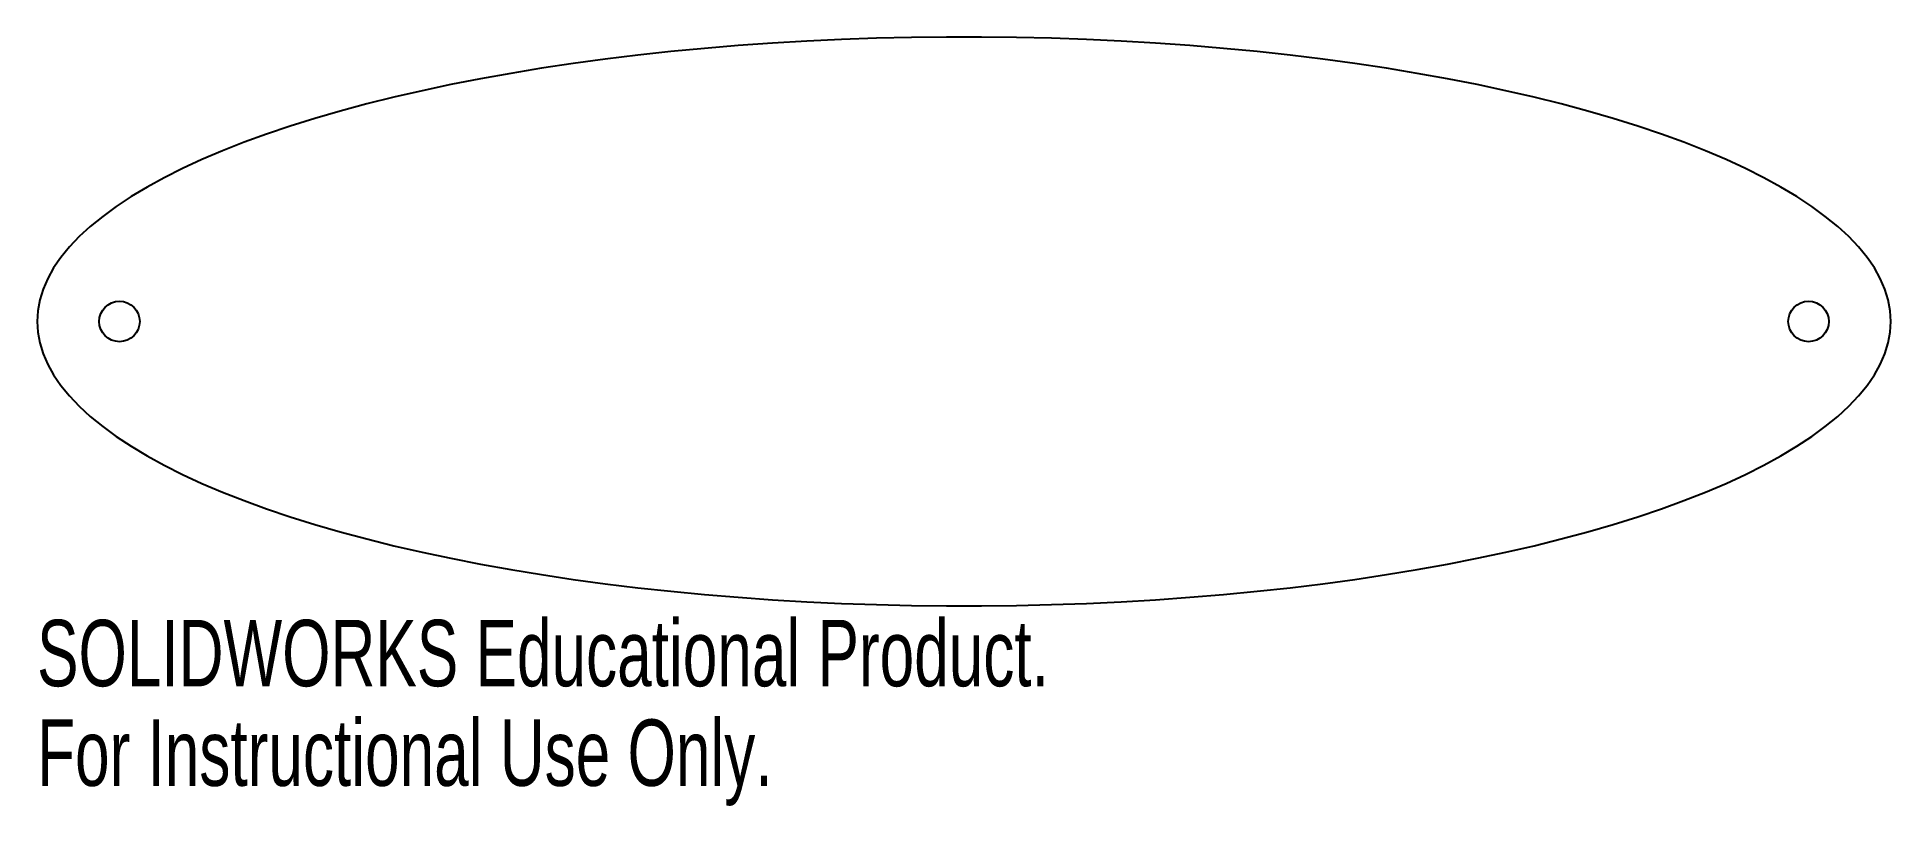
# Model space of a CAD drawing. Header units: inches. Extents: x -2.66 to 2.66, y -1.39 to 0.81.
import ezdxf

# ---------------------------------------------------------------- set-up
doc = ezdxf.new("R2010")
doc.units = ezdxf.units.IN
doc.header["$MEASUREMENT"] = 0
doc.styles.add('SLDTEXTSTYLE0', font='TXT', dxfattribs={"width": 0.7})

msp = doc.modelspace()

# ---------------------------------------------------------------- linework, layer by layer
at = {"color": 7, "linetype": 'Continuous', "lineweight": 25, "flags": 128}
msp.add_lwpolyline([(2.6575, 0), (2.6556, 0.0308), (2.6499, 0.0616), (2.6404, 0.0923), (2.6271, 0.1229), (2.61, 0.1533), (2.5892, 0.1835), (2.5647, 0.2134), (2.5366, 0.243), (2.5048, 0.2723), (2.4694, 0.3012), (2.4304, 0.3296), (2.388, 0.3576), (2.3422, 0.385), (2.293, 0.4119), (2.2405, 0.4382), (2.1849, 0.4639), (2.1261, 0.4889), (2.0642, 0.5133), (1.9994, 0.5369), (1.9317, 0.5597), (1.8613, 0.5817), (1.7881, 0.6029), (1.7125, 0.6232), (1.6343, 0.6426), (1.5539, 0.6611), (1.4712, 0.6787), (1.3864, 0.6953), (1.2996, 0.7109), (1.2109, 0.7254), (1.1206, 0.739), (1.0286, 0.7514), (0.9351, 0.7628), (0.8403, 0.7731), (0.7443, 0.7823), (0.6472, 0.7904), (0.5492, 0.7974), (0.4505, 0.8032), (0.351, 0.8078), (0.2511, 0.8113), (0.1508, 0.8136), (0.0503, 0.8148), (-0.0503, 0.8148), (-0.1508, 0.8136), (-0.2511, 0.8113), (-0.351, 0.8078), (-0.4505, 0.8032), (-0.5492, 0.7974), (-0.6472, 0.7904), (-0.7443, 0.7823), (-0.8403, 0.7731), (-0.9351, 0.7628), (-1.0286, 0.7514), (-1.1206, 0.739), (-1.2109, 0.7254), (-1.2996, 0.7109), (-1.3864, 0.6953), (-1.4712, 0.6787), (-1.5539, 0.6611), (-1.6343, 0.6426), (-1.7125, 0.6232), (-1.7881, 0.6029), (-1.8613, 0.5817), (-1.9317, 0.5597), (-1.9994, 0.5369), (-2.0642, 0.5133), (-2.1261, 0.4889), (-2.1849, 0.4639), (-2.2405, 0.4382), (-2.293, 0.4119), (-2.3422, 0.385), (-2.388, 0.3576), (-2.4304, 0.3296), (-2.4694, 0.3012), (-2.5048, 0.2723), (-2.5366, 0.243), (-2.5647, 0.2134), (-2.5892, 0.1835), (-2.61, 0.1533), (-2.6271, 0.1229), (-2.6404, 0.0923), (-2.6499, 0.0616), (-2.6556, 0.0308), (-2.6575, 0), (-2.6556, -0.0308), (-2.6499, -0.0616), (-2.6404, -0.0923), (-2.6271, -0.1229), (-2.61, -0.1533), (-2.5892, -0.1835), (-2.5647, -0.2134), (-2.5366, -0.243), (-2.5048, -0.2723), (-2.4694, -0.3012), (-2.4304, -0.3296), (-2.388, -0.3576), (-2.3422, -0.385), (-2.293, -0.4119), (-2.2405, -0.4382), (-2.1849, -0.4639), (-2.1261, -0.4889), (-2.0642, -0.5133), (-1.9994, -0.5369), (-1.9317, -0.5597), (-1.8613, -0.5817), (-1.7881, -0.6029), (-1.7125, -0.6232), (-1.6343, -0.6426), (-1.5539, -0.6611), (-1.4712, -0.6787), (-1.3864, -0.6953), (-1.2996, -0.7109), (-1.2109, -0.7254), (-1.1206, -0.739), (-1.0286, -0.7514), (-0.9351, -0.7628), (-0.8403, -0.7731), (-0.7443, -0.7823), (-0.6472, -0.7904), (-0.5492, -0.7974), (-0.4505, -0.8032), (-0.351, -0.8078), (-0.2511, -0.8113), (-0.1508, -0.8136), (-0.0503, -0.8148), (0.0503, -0.8148), (0.1508, -0.8136), (0.2511, -0.8113), (0.351, -0.8078), (0.4505, -0.8032), (0.5492, -0.7974), (0.6472, -0.7904), (0.7443, -0.7823), (0.8403, -0.7731), (0.9351, -0.7628), (1.0286, -0.7514), (1.1206, -0.739), (1.2109, -0.7254), (1.2996, -0.7109), (1.3864, -0.6953), (1.4712, -0.6787), (1.5539, -0.6611), (1.6343, -0.6426), (1.7125, -0.6232), (1.7881, -0.6029), (1.8613, -0.5817), (1.9317, -0.5597), (1.9994, -0.5369), (2.0642, -0.5133), (2.1261, -0.4889), (2.1849, -0.4639), (2.2405, -0.4382), (2.293, -0.4119), (2.3422, -0.385), (2.388, -0.3576), (2.4304, -0.3296), (2.4694, -0.3012), (2.5048, -0.2723), (2.5366, -0.243), (2.5647, -0.2134), (2.5892, -0.1835), (2.61, -0.1533), (2.6271, -0.1229), (2.6404, -0.0923), (2.6499, -0.0616), (2.6556, -0.0308), (2.6575, 0)], dxfattribs=at)
at = {"color": 7, "linetype": 'Continuous', "lineweight": 25}
for centre in [(-2.4213, 0), (2.4213, 0)]:
    msp.add_circle(centre, 0.058, dxfattribs=at)

# ---------------------------------------------------------------- texts
at = {"color": 7, "linetype": 'Continuous', "char_height": 0.1903, "attachment_point": 1, "style": 'SLDTEXTSTYLE0'}
for s, insert in [('SOLIDWORKS Educational Product.', (-2.6575, -0.855)), ('For Instructional Use Only.', (-2.6575, -1.1404))]:
    msp.add_mtext(s, dxfattribs=dict(at, insert=insert))

doc.saveas('drawing.dxf')
